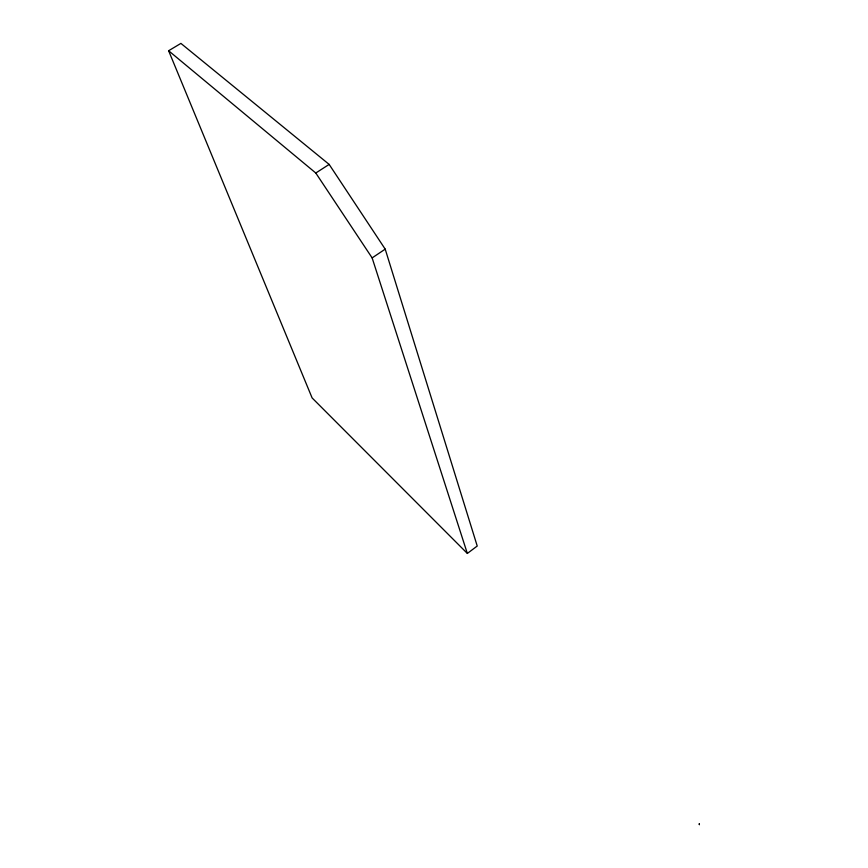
<?xml version="1.0" encoding="UTF-8"?>
<svg xmlns="http://www.w3.org/2000/svg" width="868" height="868" viewBox="0 0 868 868"><rect width="100%" height="100%" fill="white"/><g stroke="black" fill="none" stroke-linecap="round" stroke-linejoin="round"><path stroke-width="1.3" d="M467.342 553.448L477.226 546.026L385.208 249.138L329.156 164.41L180.902 43.4L168.62 50.745L312.111 397.924L467.342 553.448L372.133 257.904L315.789 173.014L168.62 50.745M372.133 257.904L385.208 249.138M315.789 173.014L329.156 164.41M699.38 824.6L699.283 823.84L699.38 824.6"/></g></svg>
